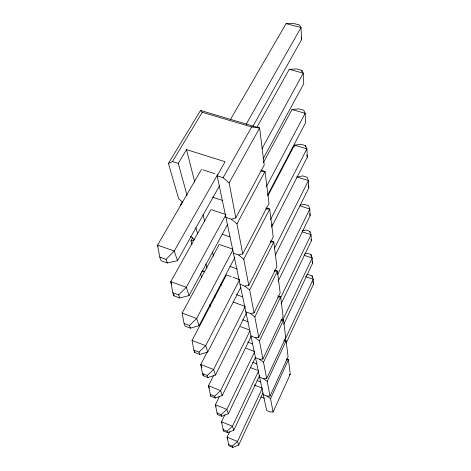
<?xml version="1.0" encoding="UTF-8"?>
<svg xmlns="http://www.w3.org/2000/svg" width="471" height="471" viewBox="0 0 471 471"><rect width="100%" height="100%" fill="white"/><g stroke="black" fill="none" stroke-linecap="round" stroke-linejoin="round"><path stroke-width="0.71" d="M187.075 195.53L178.262 163.39L186.504 149.625L225.12 161.718L217.137 175.807L266.645 410.547L270.171 411.954L273.092 412.019L290.254 374.18L288.452 359.667L286.415 358.896M263.295 394.657L266.992 396.111L270.036 396.099L288.093 356.824L286.109 340.845L284.048 340.086M273.092 412.019L270.537 398.707L288.452 359.667L286.392 359.826M270.036 396.099L267.216 381.416L286.109 340.845L283.942 340.975M229.595 431.848L227.081 437.147L228.935 445.831L232.821 447.45L238.691 445.066L262.942 392.926M286.221 342.864L313.445 284.319L313.203 279.268L312.108 275.847L308.493 274.599L306.627 275.093M259.598 377.13L263.477 378.637L266.663 378.531L285.72 337.713L283.518 320.045L281.464 319.297M262.07 388.81L237.496 441.468L232.344 446.114L228.447 444.489M284.631 340.48L313.203 279.268L305.585 276.636M224.997 414.562L221.523 421.78L223.495 430.983L227.57 432.661L233.769 430.241L259.698 375.316M283.754 324.342L312.444 263.566L312.173 258.031L311.043 254.617L307.263 253.339L304.649 253.975M258.744 370.777L232.45 426.267L227.046 431.189L222.954 429.499M282.724 320.174L312.173 258.031L304.066 255.294M266.663 378.531L263.536 362.258L283.518 320.045L280.851 320.156M255.5 357.713L259.586 359.267L262.918 359.049L283.089 316.571L280.645 296.936L277.896 295.959M219.563 396.176L215.353 404.754L217.467 414.527L221.747 416.276L228.323 413.826L255.459 357.271M281.134 303.771L311.343 240.816L311.048 234.735L309.871 231.332L305.909 230.031L302.482 230.778M262.918 359.049L259.439 340.904L280.645 296.936L277.819 296.989M280.581 297.937L311.048 234.735L302.417 231.885M250.937 336.064L255.253 337.683L258.75 337.318L280.163 293.056L277.431 271.102L274.658 270.142M213.693 375.352L208.482 385.773L210.749 396.205L215.265 398.019L222.253 395.546L251.426 335.858M278.143 281.199L310.13 215.759L309.806 209.042L308.576 205.68L304.419 204.349L300.086 205.185M258.75 337.318L254.84 316.965L277.431 271.102L274.093 271.09M249.93 330.925L220.611 390.606L214.617 396.188L210.072 394.362M277.519 274.764L309.806 209.042L300.039 205.909M245.821 311.796L250.384 313.468L254.069 312.927L276.889 266.757L273.81 242.041L270.348 240.875M207.44 351.443L200.776 364.483L202.459 373.591L203.219 375.664L207.994 377.554L215.453 375.063L246.574 312.703M275.4 254.946L308.793 188.035L308.428 180.576L307.145 177.279L302.765 175.924L296.671 176.925L308.428 180.576L274.446 248.288M245.261 306.444L213.604 369.511L207.264 375.487L202.459 373.591M254.069 312.927L249.654 289.936L273.81 242.041L270.254 241.929M240.039 284.39L244.891 286.121L248.776 285.361L273.204 237.131L269.712 209.106L266.227 207.97M271.973 225.232L272.644 223.925M231.043 276.589L226.41 274.946L192.068 340.439L193.864 350.13L194.723 352.479L199.792 354.445L207.782 351.967L240.793 287.357M271.62 227.022L307.298 157.19L306.898 148.86L305.555 145.663L300.928 144.285L294.481 145.145L267.911 195.806M239.645 279.644L205.692 345.673L198.962 352.108L193.864 350.13M270.56 219.527L306.898 148.86L294.481 145.145L294.575 146.534M248.776 285.361L243.748 259.185L269.712 209.106L265.603 208.853M233.457 253.192L238.632 254.982L242.742 253.951L269.018 203.513L265.026 171.462L260.846 170.155M219.203 244.431L182.153 313.062L184.073 323.418L185.056 326.103L190.455 328.152L199.062 325.702L234.964 257.307M267.716 194.9L305.632 122.66L305.179 113.305L303.771 110.261L298.873 108.86L292.02 109.531L263.354 162.63M232.939 249.924L196.672 318.514L189.501 325.479L184.073 323.418M266.433 186.575L305.179 113.305L292.02 109.531M242.742 253.951L236.972 223.872L265.026 171.462L261.005 171.079M225.903 217.372L231.449 219.221L235.812 217.832L264.231 165.033L259.621 128.024L200.516 110.473L168.406 163.461L178.721 198.844L182.683 202.112M210.973 209.583L170.767 281.623L172.828 292.738L173.958 295.829L179.734 297.966L189.065 295.588L227.587 224.431M263.183 158.686L303.748 83.756L303.236 73.158L301.764 70.338L296.553 68.919L289.247 69.349L256.807 127.464M226.009 214.588L186.31 287.292L178.639 294.881L179.734 297.966M262.094 148.506L303.236 73.158L289.247 69.349M235.812 217.832L229.106 182.919L259.621 128.024L251.632 126.958L202.247 112.269L200.516 110.473M191.997 244.39L190.973 240.881L192.763 237.684M217.137 175.807L223.107 177.708L251.632 126.958M201.488 169.425L157.555 245.126L159.769 257.125L161.094 260.734L167.299 262.953L177.479 260.699L219.498 185.857M252.868 126.405L301.617 39.576L301.028 27.483L299.479 24.969L293.922 23.55L286.091 23.656L230.443 119.534M217.62 174.564L174.264 251.019L166.022 259.356L167.299 262.953M246.139 124.273L301.028 27.483L286.091 23.656M182.348 201.806L180.511 204.979L181.8 204.491M168.406 163.461L172.486 161.547L202.247 112.269M216.86 412.884L221.164 414.639L226.851 409.405L254.723 351.59L246.145 348.334M289.194 374.94L290.254 374.18M190.973 240.881L194.04 239.957M201.517 271.902L203.619 271.402L204.967 271.885M202.836 169.848L214.935 173.705M172.486 161.547L178.262 163.39M212.498 197.149L222.86 200.546M211.656 209.813L225.326 214.358M222.394 234.322L229.936 236.884M219.875 244.661L232.609 249.047M229.86 266.374L237.396 269.023M233.027 277.295L238.985 279.409M159.769 257.125L166.022 259.356M236.471 294.611L242.689 296.854M233.433 302.135L244.602 306.203M172.828 292.738L178.639 294.881M242.718 319.803L248.199 321.828M240.404 326.603L248.941 329.777M182.153 313.062L196.672 318.514L199.062 325.702M247.687 342.076L252.462 343.877M252.833 362.352L256.936 363.924M192.068 340.439L205.692 345.673L207.782 351.967M250.737 367.692L257.407 370.265M257.178 380.556L260.528 381.857M254.24 384.954L262.382 388.145M260.852 396.976L264.243 398.313M266.992 396.111L270.537 398.707M263.477 378.637L267.216 381.416M259.586 359.267L263.536 362.258M255.253 337.683L259.439 340.904M250.384 313.468L254.84 316.965M202.536 270.548L203.619 271.402M244.891 286.121L249.654 289.936M190.467 236.395L194.134 239.35M238.632 254.982L243.748 259.185M231.449 219.221L236.972 223.872M223.107 177.708L229.106 182.919M158.026 246.421L157.555 245.126L174.264 251.019L177.479 260.699M171.703 284.19L170.767 281.623L186.31 287.292L189.065 295.588M201.9 367.598L200.776 364.483L213.604 369.511L215.453 375.063M209.383 388.263L208.482 385.773L220.611 390.606L222.253 395.546M216.048 406.667L215.353 404.754L226.851 409.405L228.323 413.826M222.006 423.123L221.523 421.78L232.45 426.267L233.769 430.241M227.74 438.966L227.081 437.147L237.496 441.468L238.691 445.066M189.501 325.479L190.455 328.152M198.962 352.108L199.792 354.445M207.264 375.487L207.994 377.554M214.617 396.188L215.265 398.019M221.164 414.639L221.747 416.276M227.046 431.189L227.57 432.661M232.344 446.114L232.821 447.45M200.516 273.616L201.723 277.76M209.583 304.713L210.19 306.798M195.865 227.587L197.585 233.851M205.839 263.966L206.993 268.176M214.629 296.006L215.011 297.395M186.504 149.625L194.782 182.242M203.042 214.805L204.661 221.176M212.48 252.003L213.546 256.195M220.711 284.425L221.07 285.838M301.204 37.421L301.617 39.576M306.904 155.094L307.298 157.19M308.246 185.15L308.652 187.317M309.741 213.704L310.13 215.759M311.072 239.38L311.343 240.816M312.055 261.511L312.444 263.566M312.95 281.693L313.445 284.319M223.301 429.04L223.495 430.983M210.631 394.845L210.749 396.205M203.113 374.268L203.219 375.664M194.635 351.054L194.723 352.479M301.764 70.338L301.829 71.663M305.555 145.663L305.62 146.923M309.871 231.332L309.924 232.48M311.043 254.617L311.148 256.701M312.108 275.847L312.173 277.119M173.917 294.369L173.958 295.829"/></g></svg>
